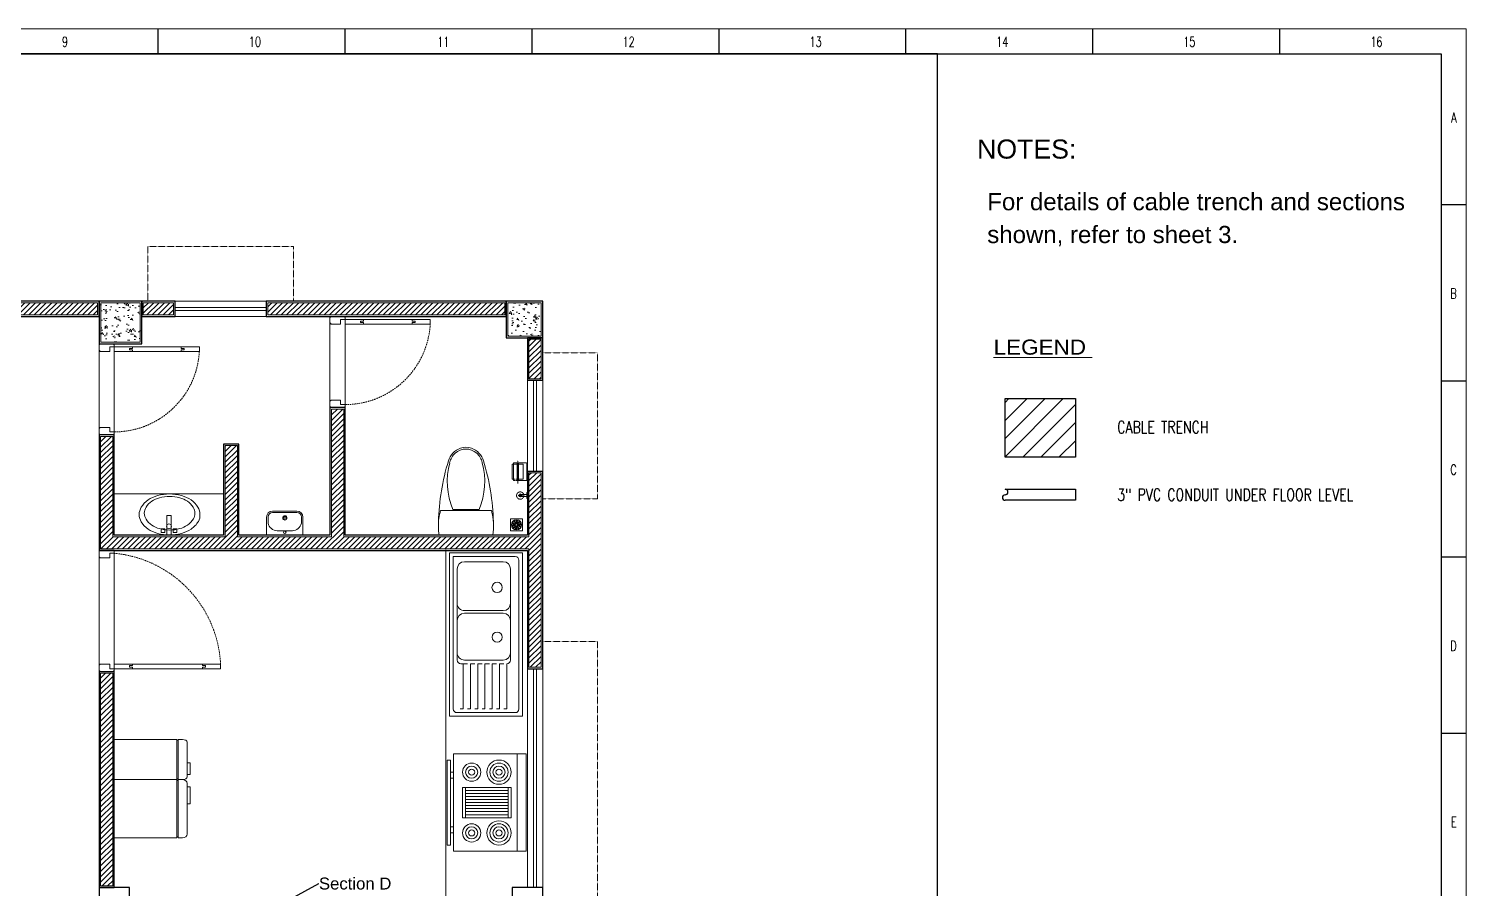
# Model space of a CAD drawing. Header units: inches. Extents: x -1976 to 101187, y -1884 to 17757.
# Drawn here: x 45876 to 57894, y 8605 to 15793 of the extents above; entities that cross this region are included whole.
import ezdxf
from ezdxf import colors
from ezdxf.entities.mleader import LeaderData, LeaderLine
from ezdxf.math import Vec2, Vec3

# ---------------------------------------------------------------- set-up
doc = ezdxf.new("R2010")
doc.units = ezdxf.units.IN
doc.header["$MEASUREMENT"] = 0
for name, pattern in [('CENTER', [2, 1.25, -0.25, 0.25, -0.25]), ('DASH', [0.35, 0.25, -0.1]), ('DASHED', [0.75, 0.5, -0.25])]:
    doc.linetypes.add(name, pattern=pattern)
doc.layers.get('Defpoints').update_dxf_attribs({"lineweight": 0})
for name, color, linetype in [('COLLUM', 1, 'Continuous'), ('Plant Layout', 7, 'Continuous'), ('TEG BORDER', 7, 'Continuous'), ('wall 05', 252, 'Continuous')]:
    doc.layers.add(name, color=color, linetype=linetype)
for name, color, linetype, lineweight in [('DOOR', 115, 'Continuous', 15), ('E-Legend', 7, 'Continuous', 30), ('E-MDB', 1, 'Continuous', 30), ('Glass', 5, 'Continuous', 9), ('HACTH', 8, 'Continuous', 9), ('I-WC----EXST', 7, 'Continuous', 15), ('I-WC----N', 7, 'Continuous', 15), ('Plaster Line', 252, 'Continuous', 15), ('Sunshed', 5, 'Continuous', 15), ('WINDOW', 140, 'Continuous', 9)]:
    doc.layers.add(name, color=color, linetype=linetype, lineweight=lineweight)
doc.styles.get("Standard").update_dxf_attribs({"font": 'arial.ttf'})
doc.styles.add('TAVE1', font='ROMANS.shx', dxfattribs={"width": 0.75})
doc.styles.add('TEG BORDER', font='txt_qlt.shx', dxfattribs={"width": 0.7, "bigfont": 'hztxt.shx'})
doc.styles.add('TIMES', font='ARIALN.TTF')
doc.styles.add('XREF-GROUND-A1$0$ATTR', font='romans.shx', dxfattribs={"width": 0.8, "height": 1.2})
pattern_1 = [(50, (-10391746.53, -6143963.8), (136.6380648, -11.9542817), [14.2875, -157.1625]), (355, (-10391746.53, -6143963.8), (-26.432129, 143.2926015), [11.43, -125.73]), (100.4514, (-10391735.14, -6143964.79), (110.2060372, 131.3382328), [12.1425062, -133.5675723]), (46.1842, (-10391746.53, -6143925.7), (203.3094198, -31.5313722), [21.43125, -235.74375]), (96.6356, (-10391729.58, -6143928.32), (178.0532454, 185.5694544), [18.21376, -200.3513265]), (351.1842, (-10391746.53, -6143925.7), (178.0531005, 185.5695935), [17.145, -188.595]), (21, (-10391727.48, -6143935.22), (113.7107934, -76.6988987), [14.2875, -157.1625]), (326, (-10391727.48, -6143935.22), (46.3515707, 138.1410836), [11.43, -125.73]), (71.4514, (-10391718, -6143941.61), (160.0624107, 61.4420596), [12.1425062, -133.5675723]), (37.5, (-10391746.526, -6143963.797), (2.31645244, 63.41627915), [0, -124.206, 0, -127.635, 0, -126.20625]), (7.5, (-10391746.526, -6143963.8), (50.1147469, 75.1354311), [0, -72.771, 0, -121.3485, 0, -48.10125]), (327.5, (-10391789.01, -6143963.797), (101.6931741, -4.29670307), [0, -47.625, 0, -148.59, 0, -197.1675]), (317.5, (-10391808.06, -6143963.8), (111.09696526, 19.06999913), [0, -61.9125, 0, -98.679, 0, -140.0175])]
pattern_2 = [(45, (-10391746.526, -6143963.797), (-22.4506403, 22.4506403), [])]

# ---------------------------------------------------------------- blocks, each defined once
blk = doc.blocks.new('XREF-GROUND-A1$0$Oven-P-01')
for p, q in [((0, 525), (800, 525)), ((275, 450), (525, 450)), ((300, 100), (300, 450)), ((325, 450), (325, 100)), ((350, 100), (350, 450)), ((375, 450), (375, 100)), ((400, 100), (400, 450)), ((425, 450), (425, 100)), ((450, 100), (450, 450)), ((475, 450), (475, 100)), ((500, 100), (500, 450)), ((150, 0), (150, -25)), ((200, -25), (200, 0)), ((525, 100), (275, 100)), ((600, -25), (600, 0)), ((650, 0), (650, -25))]:
    blk.add_line(p, q)
for points in [[(0, 0), (0, 600), (800, 600), (800, 0)], [(275, 75), (275, 475), (525, 475), (525, 75)], [(50, -50), (50, -25), (750, -25), (750, -50)]]:
    blk.add_lwpolyline(points, close=True)
for centre, radius in [((150, 375), 100), ((650, 375), 100), ((150, 375), 75), ((150, 375), 50), ((150, 375), 25), ((650, 375), 75), ((650, 375), 50), ((650, 375), 25), ((150, 150), 75), ((150, 150), 50), ((150, 150), 25), ((650, 150), 75), ((650, 150), 50), ((650, 150), 25)]:
    blk.add_circle(centre, radius)
at = {"style": 'XREF-GROUND-A1$0$ATTR', "width": 0.8, "flags": 9}
blk.add_attdef('ESTCODE', (0, 600), '', height=0.2, dxfattribs=at)
blk = doc.blocks.new('XREF-GROUND-A1$0$Sink-Basin-P-03')
for p, q in [((95, 600), (95, 0)), ((1440, 600), (95, 600)), ((1440, 600), (1440, 0)), ((125, 540), (125, 30)), ((1380, 570), (155, 570)), ((977, 501), (228, 501)), ((1410, 540), (1410, 60)), ((168, 441), (168, 122)), ((570, 441), (570, 122)), ((592, 441), (592, 122)), ((977, 441), (977, 122)), ((1380, 471), (1007, 471)), ((1007, 447), (1007, 411)), ((1380, 411), (1007, 411)), ((1007, 387), (1007, 351)), ((1380, 471), (1380, 447)), ((1380, 411), (1380, 387)), ((1380, 351), (1007, 351)), ((1007, 327), (1007, 291)), ((1380, 291), (1007, 291)), ((1007, 267), (1007, 231)), ((1380, 351), (1380, 327)), ((1380, 291), (1380, 267)), ((1380, 231), (1007, 231)), ((1007, 207), (1007, 171)), ((1380, 171), (1007, 171)), ((1007, 147), (1007, 111)), ((1380, 231), (1380, 207)), ((1380, 171), (1380, 147)), ((95, 0), (1440, 0)), ((125, 30), (1380, 30)), ((228, 62), (977, 62)), ((1380, 111), (1007, 111)), ((1007, 110), (1007, 92)), ((1380, 111), (1380, 87))]:
    blk.add_line(p, q)
for centre, radius in [((379, 391), 42.6), ((788, 391), 41.5)]:
    blk.add_circle(centre, radius)
for centre, radius, start, end in [((155, 540), 30, 90, 180), ((228, 441), 60, 90, 180), ((510, 441), 60, 0, 90), ((652, 441), 60, 90, 180), ((917, 441), 60, 0, 90), ((977, 471), 30, 0, 90), ((1380, 540), 30, 0, 90), ((228, 122), 60, 180, 270), ((510, 122), 60, 270, 0), ((652, 122), 60, 180, 270), ((917, 122), 60, 270, 0), ((977, 92), 30, 270, 0), ((1380, 60), 30, 270, 0)]:
    blk.add_arc(centre, radius, start, end)
blk = doc.blocks.new('XREF-GROUND-A1$0$Refrigrator-P-02')
for p, q in [((600, 0), (0, 0)), ((0, 0), (0, -515)), ((600, -515), (600, 0)), ((0, -515), (600, -515)), ((0, -525), (600, -525)), ((0, -525), (0, -560)), ((10, -515), (10, -525)), ((590, -515), (590, -525)), ((600, -560), (600, -525)), ((40, -600), (560, -600)), ((75, -600), (75, -625)), ((75, -625), (200, -625)), ((200, -625), (250, -625)), ((250, -625), (250, -600))]:
    blk.add_line(p, q)
for centre, start, end in [((40, -560), 180, 270), ((560, -560), 270, 0)]:
    blk.add_arc(centre, 40, start, end)
blk = doc.blocks.new('$plan$00000388')
for p, q in [((-202, -210), (-202, 210)), ((0, -221), (0, 221)), ((-212, 108), (-212, -108))]:
    blk.add_line(p, q)
blk.add_lwpolyline([(-202, -210), (-152, -221), (-102, -226), (-50, -226), (0, -221)])
for centre, radius, start, end in [((-562, -12), 164, 107.2477, 159.5476), ((-556, -23), 163, 104.7786, 136.8543), ((-71, -1597), 1823, 91.2224, 107.2477), ((-443, -448), 602, 67.3737, 104.7786), ((-76, -236), 463, 97.7399, 105.822), ((-76, -236), 463, 80.5377, 97.7399), ((-595, 0), 129, 159.5476, 200.4524), ((-580, 0), 129, 136.8543, 223.1457), ((-562, 12), 164, 200.4524, 252.7523), ((-556, 23), 163, 223.1457, 255.2214), ((-443, 448), 602, 255.2214, 292.6263), ((-71, 1597), 1823, 252.7523, 268.7776)]:
    blk.add_arc(centre, radius, start, end)
blk = doc.blocks.new('h')
at = {"layer": 'I-WC----N', "color": 252, "linetype": 'CENTER', "ltscale": 0.2}
for p, q in [((544281, -25820), (544314, -25820)), ((544297, -25837), (544297, -25801))]:
    blk.add_line(p, q, dxfattribs=at)
at = {"layer": 'I-WC----N'}
blk.add_lwpolyline([(544273, -25760), (544321, -25760), (544321, -25765), (544273, -25765)], close=True, dxfattribs=at)
blk.add_lwpolyline([(544289, -25814), (544289, -25765), (544305, -25765), (544305, -25814)], dxfattribs=at)
at = {"layer": 'I-WC----N', "linetype": 'DASH', "ltscale": 5}
blk.add_circle((544297, -25820), 30, dxfattribs=at)
at = {"layer": 'I-WC----N'}
for radius in [10, 5]:
    blk.add_circle((544297, -25820), radius, dxfattribs=at)
blk = doc.blocks.new('typical king$0$5767 PAPER HOLDER')
at = {"color": 0, "linetype": 'CENTER', "lineweight": -2, "ltscale": 0.5}
blk.add_line((80, 98), (80, -92), dxfattribs=at)
at = {"color": 0, "linetype": 'DASHED', "lineweight": -2, "ltscale": 10, "flags": 128}
for points in [[(5, 52), (0, 52), (0, -52), (5, -52)], [(97, 72), (5, 72), (5, -72), (100, -72)]]:
    blk.add_lwpolyline(points, dxfattribs=at)
at = {"color": 0, "linetype": 'DASHED', "lineweight": -2, "ltscale": 10}
blk.add_lwpolyline([(100, -62), (35, -62), (35, 62), (97, 62)], dxfattribs=at)
blk.add_lwpolyline([(75, -72), (85, -72), (85, 72), (75, 72)], close=True, dxfattribs=at)
at = {"color": 0, "linetype": 'ByBlock', "lineweight": -2, "flags": 128}
blk.add_lwpolyline([(100, -72), (115, -72), (115, 72), (100, 72)], dxfattribs=at)
at = {"color": 0, "linetype": 'ByBlock', "lineweight": -2}
blk.add_lwpolyline([(100, 62), (125, 62), (125, -62), (100, -62)], dxfattribs=at)
blk = doc.blocks.new('floor drain 01')
at = {"color": 0}
blk.add_lwpolyline([(-10, -10), (90, -10), (90, 90), (-10, 90)], close=True, dxfattribs=at)
for points in [[(2, 47, 0.191053), (7, 42, 0.194336), (16, 42, -0.272606), (25, 41, 1.040732), (27, 44, 0.091346), (26, 45, 0.160783), (17, 46, -0.323658), (9, 51, 0.91079)], [(6, 23, 0.191053), (12, 23, 0.194336), (19, 28, -0.272606), (27, 32, 1.040732), (27, 36, 0.091346), (26, 36, 0.160783), (18, 32, -0.323658), (9, 31, 0.91079)], [(14, 68, 0.191053), (15, 61, 0.194336), (22, 56, -0.272606), (29, 50, 1.040732), (32, 51, 0.091346), (32, 53, 0.160783), (25, 59, -0.323658), (22, 67, 0.91079)], [(22, 6, 0.191053), (28, 10, 0.194336), (31, 18, -0.272606), (34, 26, 1.040732), (32, 29, 0.091346), (31, 28, 0.160783), (27, 20, -0.323658), (20, 14, 0.91079)], [(35, 78, 0.191053), (32, 72, 0.194336), (35, 63, -0.272606), (37, 55, 1.040732), (40, 53, 0.091346), (41, 55, 0.160783), (39, 64, -0.323658), (41, 72, 0.91079)], [(45, 2, 0.191053), (48, 8, 0.194336), (45, 17, -0.272606), (43, 25, 1.040732), (40, 27, 0.091346), (39, 25, 0.160783), (41, 16, -0.323658), (39, 8, 0.91079)], [(58, 74, 0.191053), (52, 70, 0.194336), (49, 62, -0.272606), (46, 54, 1.040732), (48, 51, 0.091346), (49, 52, 0.160783), (53, 60, -0.323658), (60, 66, 0.91079)], [(66, 12, 0.191053), (65, 19, 0.194336), (58, 24, -0.272606), (51, 30, 1.040732), (48, 29, 0.091346), (48, 27, 0.160783), (55, 21, -0.323658), (58, 13, 0.91079)], [(74, 57, 0.191053), (68, 57, 0.194336), (61, 52, -0.272606), (53, 48, 1.040732), (53, 44, 0.091346), (54, 44, 0.160783), (62, 48, -0.323658), (71, 49, 0.91079)], [(78, 33, 0.191053), (73, 38, 0.194336), (64, 38, -0.272606), (55, 39, 1.040732), (53, 36, 0.091346), (54, 35, 0.160783), (63, 34, -0.323658), (71, 29, 0.91079)]]:
    blk.add_lwpolyline(points, format="xyb", close=True, dxfattribs=at)
for centre, radius in [((40, 40), 41.7), ((32, 45), 1.83), ((33, 34), 1.83), ((42, 49), 1.83), ((43, 31), 1.83), ((50, 41), 1.83)]:
    blk.add_circle(centre, radius, dxfattribs=at)
blk = doc.blocks.new('HANDWASH-02-PLAN')
at = {"layer": 'I-WC----N', "color": 2}
for points in [[(5, 0, 0.068513), (104, 14, 0.080648), (182, 50, 0.107051), (242, 112, 0.160603), (255, 169, 0.138041), (238, 230, 0.107051), (182, 289, 0.080648), (104, 325, 0.068513), (5, 339, 0.068513), (-94, 325, 0.080648), (-172, 289, 0.107051), (-228, 230, 0.138041), (-245, 169, 0.138041), (-228, 108, 0.107051), (-172, 50, 0.080648), (-94, 14, 0.068513)], [(5, 42, 0.067522), (88, 53, 0.079863), (152, 82, 0.107115), (202, 134, 0.162551), (213, 180, 0.139778), (199, 230, 0.107115), (152, 278, 0.079863), (88, 307, 0.067522), (5, 319, 0.067522), (-78, 307, 0.079863), (-142, 278, 0.107115), (-188, 230, 0.139778), (-203, 180, 0.139778), (-188, 130, 0.107115), (-142, 82, 0.079863), (-78, 53, 0.067522)]]:
    blk.add_lwpolyline(points, format="xyb", close=True, dxfattribs=at)
blk.add_circle((0, 72), 20, dxfattribs=at)
blk = doc.blocks.new('A$C01EB0BB3')
at = {"layer": 'I-WC----N', "color": 250, "ltscale": 0.5}
for points in [[(9.08, 6.42), (9.08, 0), (10.51, 0), (10.51, 6.42)], [(8.43, 2.06), (8.43, 0.85), (7.23, 0.85), (7.23, 2.06)], [(11.15, 2.06), (11.15, 0.85), (12.36, 0.85), (12.36, 2.06)]]:
    blk.add_lwpolyline(points, close=True, dxfattribs=at)
at = {"layer": 'I-WC----N', "color": 2, "xscale": 0.03999999999359716, "yscale": 0.03999999999359716, "zscale": 0.03999999999359716}
blk.add_blockref('HANDWASH-02-PLAN', (9.79, 0), dxfattribs=at)
blk = doc.blocks.new('A$C5AAA0143')
at = {"layer": 'Defpoints'}
for points in [[(-39.75, 5), (-40, 5), (-40, 4.75), (-39.75, 4.75)], [(0, 5), (-0.25, 5), (-0.25, 4.75), (0, 4.75)], [(-39.75, 0.25), (-40, 0.25), (-40, 0), (-39.75, 0)], [(0, 0.25), (-0.25, 0.25), (-0.25, 0), (0, 0)]]:
    blk.add_lwpolyline(points, close=True, dxfattribs=at)
at = {"layer": 'DOOR'}
for points in [[(-1.75, 10), (-2, 10), (-2, 11), (-2.5, 11), (-2.5, 5), (-1, 5), (-1, 11), (-1.5, 11), (-1.5, 10), (-1.75, 10), (-1.5, 10), (-1.5, 11), (-1, 11), (-1, 33.99), (-1.5, 33.99), (-1.5, 34.99), (-2, 34.99), (-2, 33.99), (-2.5, 33.99), (-2.5, 11), (-2.5, 39.99), (-1, 39.99), (-1, 33.99)], [(-39, 5), (-39, 3.5), (-37.5, 3.5), (-37.5, 0.25), (-37.75, 0.25), (-37.75, 0), (-39.75, 0), (-39.75, 0.25), (-40, 0.25), (-40, 4.75), (-39.75, 4.75), (-39.75, 5), (-39, 5)], [(-1, 5), (-1, 3.5), (-2.5, 3.5), (-2.5, 0.25), (-2.25, 0.25), (-2.25, 0), (-0.25, 0), (-0.25, 0.25), (0, 0.25), (0, 4.75), (-0.25, 4.75), (-0.25, 5), (-1, 5)]]:
    blk.add_lwpolyline(points, dxfattribs=at)
at = {"layer": 'DOOR', "linetype": 'DASHED', "lineweight": 0}
blk.add_arc((-0.49, 1.36), 38.68, 92.9729, 174.603, dxfattribs=at)
at = {"layer": 'HACTH', "lineweight": 0, "ltscale": 10}
for p, q in [((-1.5, 5), (-39, 5)), ((-2.25, 0), (-37.75, 0))]:
    blk.add_line(p, q, dxfattribs=at)
blk = doc.blocks.new('A$C4F64215B')
at = {"layer": 'Defpoints'}
for points in [[(0, 5), (0.25, 5), (0.25, 4.75), (0, 4.75)], [(29.75, 5), (30, 5), (30, 4.75), (29.75, 4.75)], [(0, 0.25), (0.25, 0.25), (0.25, 0), (0, 0)], [(29.75, 0.25), (30, 0.25), (30, 0), (29.75, 0)]]:
    blk.add_lwpolyline(points, close=True, dxfattribs=at)
at = {"layer": 'DOOR'}
for points in [[(1.75, 10), (2, 10), (2, 11), (2.5, 11), (2.5, 5), (1, 5), (1, 11), (1.5, 11), (1.5, 10), (1.75, 10), (1.5, 10), (1.5, 11), (1, 11), (1, 27), (1.5, 27), (1.5, 28), (2, 28), (2, 27), (2.5, 27), (2.5, 11), (2.5, 33), (1, 33), (1, 27)], [(1, 5), (1, 3.5), (2.5, 3.5), (2.5, 0.25), (2.25, 0.25), (2.25, 0), (0.25, 0), (0.25, 0.25), (0, 0.25), (0, 4.75), (0.25, 4.75), (0.25, 5), (1, 5)], [(29, 5), (29, 3.5), (27.5, 3.5), (27.5, 0.25), (27.75, 0.25), (27.75, 0), (29.75, 0), (29.75, 0.25), (30, 0.25), (30, 4.75), (29.75, 4.75), (29.75, 5), (29, 5)]]:
    blk.add_lwpolyline(points, dxfattribs=at)
at = {"layer": 'DOOR', "linetype": 'DASHED', "lineweight": 0}
blk.add_arc((0.93, 4.97), 28.07, 0.0597, 86.7872, dxfattribs=at)
at = {"layer": 'HACTH', "lineweight": 0, "ltscale": 10}
for p, q in [((1.5, 5), (29, 5)), ((2.25, 0), (27.75, 0))]:
    blk.add_line(p, q, dxfattribs=at)
blk = doc.blocks.new('252 BORDER A2')
for p, q in [((334.12, 420), (334.12, 415)), ((371.25, 420), (371.25, 415)), ((408.37, 420), (408.37, 415)), ((445.5, 420), (445.5, 415)), ((482.62, 420), (482.62, 415)), ((519.75, 420), (519.75, 415)), ((556.87, 420), (556.87, 415)), ((594, 385), (589, 385)), ((594, 350), (589, 350)), ((594, 315), (589, 315)), ((594, 280), (589, 280))]:
    blk.add_line(p, q)
at = {"linetype": 'Continuous'}
blk.add_line((489, 415), (5, 415), dxfattribs=at)
at = {"color": 5, "lineweight": 15}
blk.add_lwpolyline([(0, 420), (594, 420), (594, 0), (0, 0)], close=True, dxfattribs=at)
blk.add_lwpolyline([(5, 415), (589, 415), (589, 5), (5, 5)], close=True)
at = {"layer": 'TEG BORDER'}
blk.add_line((489, 116), (489, 415), dxfattribs=at)
at = {"char_height": 2, "width": 2, "style": 'TEG BORDER'}
for s, insert, attachment_point in [('9', (315.05, 418.41), 1), ('\\pi2.2204e-016;10', (352.17, 418.41), 1), ('\\pi0.3;11', (389.3, 418.41), 1), ('\\pi2.2204e-016;12', (426.42, 418.41), 1), ('\\pi2.2204e-016;13', (463.55, 418.41), 1), ('\\pi-0.033333;14', (500.67, 418.41), 1), ('\\pi2.2204e-016;15', (537.8, 418.41), 1), ('\\pi0.033333;16', (574.92, 418.41), 1), ('A', (592.09, 403.39), 3), ('B', (592.09, 368.39), 3), ('C', (592.09, 333.39), 3), ('D', (592.09, 298.39), 3), ('E', (592.09, 263.39), 3)]:
    blk.add_mtext(s, dxfattribs=dict(at, insert=insert, attachment_point=attachment_point))

msp = doc.modelspace()

# ---------------------------------------------------------------- hatches: boundary and pattern name
h = msp.add_hatch()
h.set_pattern_fill('ANSI31', color=6, scale=855.36)
h.set_pattern_definition([(45, (38103.63, 3385.32), (-75.60386, 75.60386), [])])
h.paths.add_polyline_path([(54039.1, 12699.7), (54626.8, 12699.7), (54626.8, 12210.4), (54039.1, 12210.4)])
at = {"layer": 'HACTH'}
h = msp.add_hatch(dxfattribs=at)
h.set_pattern_fill('ANSI31', color=256, scale=254, style=0)
h.set_pattern_definition(pattern_2)
h.paths.add_polyline_path([(47086.6, 13399.6), (47086.6, 13501.2), (46833.2, 13501.2), (46833.2, 13399.6)])
h.paths.add_polyline_path([(43581.4, 13501.2), (43581.4, 13399.6), (46452.2, 13399.6), (46452.2, 13501.2)])
h = msp.add_hatch(dxfattribs=at)
h.set_pattern_fill('AR-CONC', color=256, scale=19.05, style=0)
h.set_pattern_definition(pattern_1)
h.paths.add_polyline_path([(46807.8, 13171), (46807.8, 13501.2), (46477.6, 13501.2), (46477.6, 13171)])
h = msp.add_hatch(dxfattribs=at)
h.set_pattern_fill('ANSI31', color=256, scale=254, style=0)
h.set_pattern_definition(pattern_2)
h.paths.add_polyline_path([(50058.4, 12866.2), (50160, 12866.2), (50160, 13196.4), (50058.4, 13196.4)])
h.paths.add_polyline_path([(47874, 13501.2), (47874, 13399.6), (49855.2, 13399.6), (49855.2, 13501.2)])
h = msp.add_hatch(dxfattribs=at)
h.set_pattern_fill('AR-CONC', color=256, scale=19.05, style=0)
h.set_pattern_definition(pattern_1)
h.paths.add_polyline_path([(49880.6, 13221.8), (50160, 13221.8), (50160, 13501.2), (49880.6, 13501.2)])
h = msp.add_hatch(dxfattribs=at)
h.set_pattern_fill('ANSI31', color=256, scale=254, style=0)
h.set_pattern_definition(pattern_2)
h.paths.add_polyline_path([(46731, 8472), (46731, 8370.4), (49906, 8370.4), (49906, 8472)])
h.paths.add_polyline_path([(46477, 8624.4), (46578.6, 8624.4), (46578.6, 10403.4), (46477, 10403.4)])
h.paths.add_polyline_path([(50058.4, 10453.2), (50160, 10453.2), (50160, 12078.8), (50058.4, 12078.8), (50058.4, 11545.4), (48509, 11545.4), (48509, 12612.2), (48407.4, 12612.2), (48407.4, 11545.4), (47620, 11545.4), (47620, 12307.4), (47518.4, 12307.4), (47518.4, 11545.4), (46578.6, 11545.4), (46578.6, 12383.6), (46477, 12383.6), (46477, 11443.8), (50058.4, 11443.8)])

# ---------------------------------------------------------------- linework, layer by layer
at = {"color": 6}
msp.add_lwpolyline([(54039.1, 12699.7), (54626.8, 12699.7), (54626.8, 12210.4), (54039.1, 12210.4)], close=True, dxfattribs=at)
msp.add_lwpolyline([(54039.1, 11941.7), (54626.8, 11941.7), (54626.8, 11849.4), (54039.1, 11849.4)])
for centre, start, end in [((54039.1, 11918.6), 270, 90), ((54039.1, 11872.5), 90, 270)]:
    msp.add_arc(centre, 23.1, start, end)
at = {"layer": 'COLLUM'}
for points in [[(46464.9, 13158.3), (46820.5, 13158.3), (46820.5, 13513.9), (46464.9, 13513.9)], [(49867.9, 13209.1), (50172.7, 13209.1), (50172.7, 13513.9), (49867.9, 13513.9)], [(46464.3, 8103.7), (46718.3, 8103.7), (46718.3, 8611.7), (46464.3, 8611.7)], [(49918.7, 8103.7), (50172.7, 8103.7), (50172.7, 8611.7), (49918.7, 8611.7)]]:
    msp.add_lwpolyline(points, close=True, dxfattribs=at)
at = {"layer": 'Glass', "ltscale": 10}
for points in [[(47861.3, 13463.1), (47099.3, 13463.1)], [(47861.3, 13437.7), (47099.3, 13437.7)], [(50096.5, 12853.5), (50096.5, 12091.5)], [(50121.9, 12853.5), (50121.9, 12091.5)], [(50096.5, 8611.7), (50096.5, 10440.5)], [(50121.9, 8611.7), (50121.9, 10440.5)]]:
    msp.add_lwpolyline(points, dxfattribs=at)
at = {"layer": 'I-WC----EXST'}
for p, q in [((47864.1, 11709.2), (47864.1, 11556.8)), ((47876.8, 11709.2), (47876.8, 11658.4)), ((48118.1, 11760), (47914.9, 11760)), ((48118.1, 11747.3), (47914.9, 11747.3)), ((48156.2, 11658.4), (48156.2, 11709.2)), ((48168.9, 11556.8), (48168.9, 11709.2)), ((47864.1, 11556.8), (48168.9, 11556.8)), ((47953, 11594.9), (48080, 11594.9))]:
    msp.add_line(p, q, dxfattribs=at)
msp.add_lwpolyline([(46591.3, 11902.8), (47505.7, 11902.8), (47505.7, 11558.7), (46591.3, 11558.7)], close=True, dxfattribs=at)
msp.add_lwpolyline([(49362.1, 8483), (49362.1, 11435)], dxfattribs=at)
for centre, radius in [((48017.3, 11702.2), 17.6), ((48017.9, 11701.5), 16.7), ((48017.9, 11701.5), 10.5), ((48016.5, 11582.2), 10.5)]:
    msp.add_circle(centre, radius, dxfattribs=at)
for centre, radius, start, end in [((47914.9, 11709.2), 50.8, 90, 180), ((47914.9, 11709.2), 38.1, 90, 180), ((47958.5, 11679), 84.2, 194.12804, 266.26082), ((48076.1, 11677.1), 82.2, 272.71338, 346.89776), ((48118.1, 11709.2), 50.8, 0, 90), ((48118.1, 11709.2), 38.1, 0, 90)]:
    msp.add_arc(centre, radius, start, end, dxfattribs=at)
at = {"layer": 'Plant Layout', "lineweight": 13}
for p, q in [((46464.3, 13113.9), (46464.3, 12440.8)), ((46591.3, 13132.9), (46591.3, 12421.7)), ((46464.3, 11387.7), (46464.3, 10460.6)), ((46591.3, 11406.7), (46591.3, 10441.5))]:
    msp.add_line(p, q, dxfattribs=at)
at = {"layer": 'Plaster Line'}
for p, q in [((48509, 12612.2), (48407.4, 12612.2)), ((48407.4, 12612.2), (48407.4, 11545.4)), ((48509, 11545.4), (48509, 12612.2)), ((46578.6, 12383.6), (46477, 12383.6)), ((46477, 12383.6), (46477, 11443.8)), ((46578.6, 11545.4), (46578.6, 12383.6)), ((47620, 12307.4), (47518.4, 12307.4)), ((47518.4, 12307.4), (47518.4, 11545.4)), ((47620, 11545.4), (47620, 12307.4)), ((50160, 12078.8), (50058.4, 12078.8)), ((50058.4, 12078.8), (50058.4, 11545.4)), ((50160, 10453.2), (50160, 12078.8)), ((47518.4, 11545.4), (46578.6, 11545.4)), ((48407.4, 11545.4), (47620, 11545.4)), ((50058.4, 11545.4), (48509, 11545.4)), ((46477, 11443.8), (50058.4, 11443.8)), ((50058.4, 11443.8), (50058.4, 10453.2)), ((50058.4, 10453.2), (50160, 10453.2))]:
    msp.add_line(p, q, dxfattribs=at)
for points in [[(46452.2, 13501.2), (43581.4, 13501.2), (43581.4, 13399.6), (46452.2, 13399.6)], [(46477.6, 13171), (46807.8, 13171), (46807.8, 13501.2), (46477.6, 13501.2)], [(47086.6, 13501.2), (46833.2, 13501.2), (46833.2, 13399.6), (47086.6, 13399.6)], [(49855.2, 13501.2), (47874, 13501.2), (47874, 13399.6), (49855.2, 13399.6)], [(49880.6, 13221.8), (50160, 13221.8), (50160, 13501.2), (49880.6, 13501.2)], [(50160, 13196.4), (50058.4, 13196.4), (50058.4, 12866.2), (50160, 12866.2)], [(46578.6, 10403.4), (46477, 10403.4), (46477, 8624.4), (46578.6, 8624.4)]]:
    msp.add_lwpolyline(points, close=True, dxfattribs=at)
at = {"layer": 'Sunshed', "linetype": 'DASH'}
for points in [[(47099.3, 13513.9), (46870.7, 13513.9), (46870.7, 13971.1), (48089.9, 13971.1), (48089.9, 13971.1), (48089.9, 13513.9), (47861.3, 13513.9)], [(50172.7, 12853.5), (50172.7, 13082.1), (50629.9, 13082.1), (50629.9, 11862.9), (50629.9, 11862.9), (50172.7, 11862.9), (50172.7, 12091.5)], [(50172.7, 10440.5), (50172.7, 10669.1), (50629.9, 10669.1), (50629.9, 8383.1), (50629.9, 8383.1), (50172.7, 8383.1), (50172.7, 8611.7)]]:
    msp.add_lwpolyline(points, dxfattribs=at)
at = {"layer": 'wall 05'}
for p, q in [((48521.7, 12624.9), (48394.7, 12624.9)), ((48394.7, 12624.9), (48394.7, 11558.1)), ((48521.7, 11558.1), (48521.7, 12624.9)), ((46591.3, 12396.3), (46464.3, 12396.3)), ((46464.3, 12396.3), (46464.3, 11431.1)), ((46591.3, 11558.1), (46591.3, 12396.3)), ((47632.7, 12320.1), (47505.7, 12320.1)), ((47505.7, 12320.1), (47505.7, 11558.1)), ((47632.7, 11558.1), (47632.7, 12320.1)), ((50172.7, 12091.5), (50045.7, 12091.5)), ((50045.7, 12091.5), (50045.7, 11558.1)), ((50172.7, 10440.5), (50172.7, 12091.5)), ((47505.7, 11558.1), (46591.3, 11558.1)), ((48394.7, 11558.1), (47632.7, 11558.1)), ((50045.7, 11558.1), (48521.7, 11558.1)), ((46464.3, 11431.1), (50045.7, 11431.1)), ((50045.7, 11431.1), (50045.7, 10440.5)), ((50045.7, 10440.5), (50172.7, 10440.5))]:
    msp.add_line(p, q, dxfattribs=at)
for points in [[(46464.9, 13513.9), (43568.7, 13513.9), (43568.7, 13386.9), (46464.9, 13386.9)], [(47099.3, 13513.9), (46820.5, 13513.9), (46820.5, 13386.9), (47099.3, 13386.9)], [(49867.9, 13513.9), (47861.3, 13513.9), (47861.3, 13386.9), (49867.9, 13386.9)], [(50172.7, 13209.1), (50045.7, 13209.1), (50045.7, 12853.5), (50172.7, 12853.5)], [(46591.3, 10416.1), (46464.3, 10416.1), (46464.3, 8611.7), (46591.3, 8611.7)]]:
    msp.add_lwpolyline(points, close=True, dxfattribs=at)
at = {"layer": 'WINDOW', "linetype": 'Continuous', "ltscale": 10}
for points in [[(47861.3, 13513.9), (47099.3, 13513.9)], [(47861.3, 13386.9), (47099.3, 13386.9)], [(50045.7, 12853.5), (50045.7, 12091.5)], [(50172.7, 12853.5), (50172.7, 12091.5)], [(50045.7, 8611.7), (50045.7, 10440.5)], [(50172.7, 8611.7), (50172.7, 10440.5)]]:
    msp.add_lwpolyline(points, dxfattribs=at)

# ---------------------------------------------------------------- block references
at = {"xscale": 42.087546, "yscale": 42.087546, "zscale": 42.087546}
msp.add_blockref('252 BORDER A2', (32894.2, -1883.7), dxfattribs=at)
at = {"layer": 'DOOR', "lineweight": 0, "xscale": 25.4, "yscale": 25.4, "zscale": 25.4, "rotation": 270}
for p in [(48394.7, 13386.9), (46464.3, 13158.3)]:
    msp.add_blockref('A$C4F64215B', p, dxfattribs=at)
at = {"layer": 'DOOR', "xscale": 25.4, "yscale": 25.4, "zscale": 25.4, "rotation": 270}
msp.add_blockref('A$C5AAA0143', (46464.3, 10416.1), dxfattribs=at)
at = {"layer": 'I-WC----EXST'}
for name, p, xscale, yscale, zscale, rotation in [('$plan$00000388', (49531.4, 11558.1), -1.016000000946224, 1.016000000946224, 1.016, 90), ('$plan$00000388', (49531.4, 11558.1), -1.016000000946224, 1.016000000946224, 1.016, 90), ('XREF-GROUND-A1$0$Sink-Basin-P-03', (49394.9, 11506.5), 1.015999999467749, 1.015999999467749, 1.015999999467749, 270), ('XREF-GROUND-A1$0$Refrigrator-P-02', (46591.3, 9513.9), 0.5587999999290332, 1.015999999467749, 1.015999999467749, 90), ('XREF-GROUND-A1$0$Oven-P-01', (49426.4, 8915.8), -1.015999999467749, 1.015999999467749, 1.015999999467749, 270), ('XREF-GROUND-A1$0$Refrigrator-P-02', (46591.3, 9513.9), -0.8127999994263518, 1.015999999467749, 1.015999999467749, 90)]:
    msp.add_blockref(name, p, dxfattribs=dict(at, xscale=xscale, yscale=yscale, zscale=zscale, rotation=rotation))
at = {"layer": 'I-WC----EXST', "xscale": 25.4, "yscale": 25.4, "zscale": 25.4}
msp.add_blockref('A$C01EB0BB3', (46799.8, 11558.6), dxfattribs=at)
at = {"layer": 'I-WC----N', "extrusion": (0, 0, -1), "xscale": -1.015999999467749, "yscale": 1.015999999467749, "zscale": 1.016, "rotation": 180}
msp.add_blockref('typical king$0$5767 PAPER HOLDER', (-50045.7, 12089), dxfattribs=at)
at = {"layer": 'I-WC----N', "xscale": 1.015999999467749, "yscale": 1.015999999467749, "zscale": 1.015999999467749, "rotation": 270}
msp.add_blockref('h', (76217.8, 564895.3), dxfattribs=at)
at = {"layer": 'I-WC----N', "xscale": -1.015999999467749, "yscale": 1.016000000206986, "zscale": 1.016}
msp.add_blockref('floor drain 01', (49994.6, 11603.7), dxfattribs=at)

# ---------------------------------------------------------------- texts
for s, height, p in [('NOTES:', 159.66, (53804.6, 14707.1)), ('For details of cable trench and sections', 143.693, (53889.5, 14275.1)), ('shown, refer to sheet 3.', 143.693, (53889.5, 14000.7))]:
    msp.add_text(s, height=height).set_placement(p)
at = {"layer": 'E-Legend', "lineweight": 0, "style": 'TIMES', "width": 1.3}
msp.add_text('%%ULEGEND ', height=126.28, dxfattribs=at).set_placement((53942.4, 13067.7))
at = {"layer": 'E-MDB', "color": 0, "lineweight": 0, "style": 'TAVE1', "width": 0.75}
for s, p in [('CABLE TRENCH ', (54976.3, 12410.3)), ('3" PVC CONDUIT UNDER FLOOR LEVEL', (54976.3, 11844.8))]:
    msp.add_text(s, height=101.801, dxfattribs=at).set_placement(p)

# ---------------------------------------------------------------- leaders
ml = msp.add_multileader_mtext('Standard')
ml.set_content('Section D', color=256)
ml.set_leader_properties()
ml.build(insert=Vec2(0, 0))
ml.multileader.update_dxf_attribs({"dogleg_length": 0.36, "arrow_head_size": 50})
ctx = ml.context
ctx.base_point, ctx.char_height, ctx.arrow_head_size, ctx.landing_gap_size, ctx.plane_origin = Vec3(48302.1, 8644), 100, 50, 0.09, Vec3(47633.2, 8281.5)
notes = []
notes.append((ctx, [(0, (1, 1, 0), (48301.7, 8644), (1, 0), 0.36, [(0, [(47633.2, 8281.5)], 0, [])])]))
ctx.mtext.insert, ctx.mtext.flow_direction = Vec3(48302.2, 8694.9), 5
for ctx, leaders in notes:
    for number, flags, end, landing, length, lines in leaders:
        leader = LeaderData()
        leader.index, (leader.has_last_leader_line, leader.has_dogleg_vector, leader.attachment_direction) = number, flags
        leader.last_leader_point, leader.dogleg_vector, leader.dogleg_length = Vec3(end), Vec3(landing), length
        for number, points, colour, breaks in lines:
            line = LeaderLine()
            line.index, line.vertices, line.color, line.breaks = number, Vec3.list(points), colors.encode_raw_color(colour), breaks
            leader.lines.append(line)
        ctx.leaders.append(leader)

doc.saveas('drawing.dxf')
